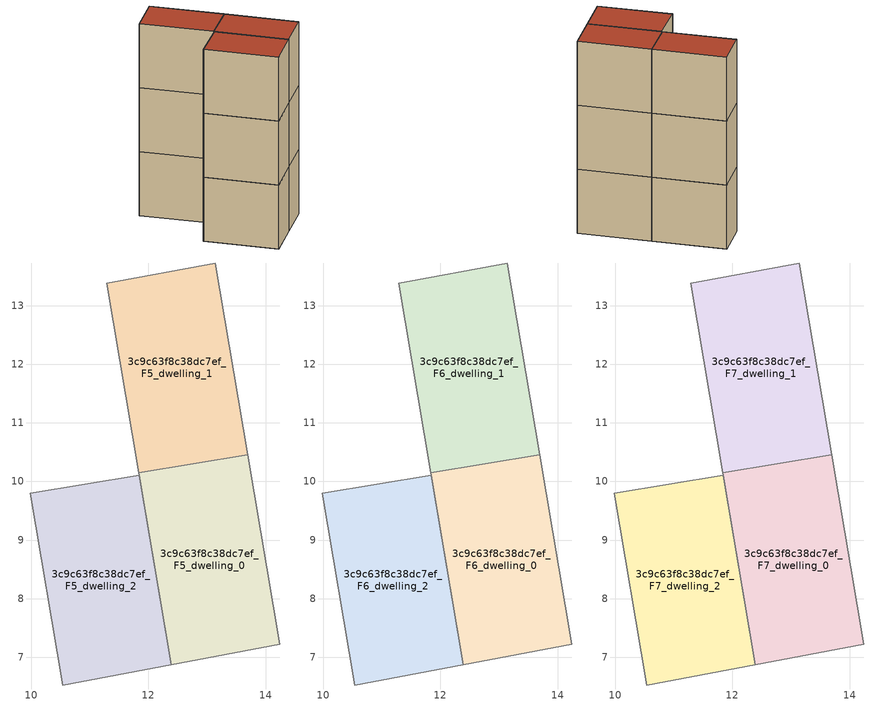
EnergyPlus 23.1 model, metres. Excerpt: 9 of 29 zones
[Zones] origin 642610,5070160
3c9c63f8c38dc7ef_F5_dwelling_0
 floor to 3c9c63f8c38dc7ef_F4_dwelling_0 (EU_floor_Construction): 14.24,7.22 13.69,10.46 11.84,10.15 12.39,6.88 z15
 wall adiabatic (EU_wall_Construction): 13.69,10.46 14.24,7.22 12.39,6.88 11.84,10.15 z15:18
 wall to 3c9c63f8c38dc7ef_F5_dwelling_1 (EU_wall_Construction): 11.84,10.15 13.69,10.46 z15:18
3c9c63f8c38dc7ef_F5_dwelling_1
 floor to 3c9c63f8c38dc7ef_F4_dwelling_1 (EU_floor_Construction): 13.69,10.46 13.14,13.73 11.29,13.38 11.84,10.15 z15
 wall adiabatic (EU_wall_Construction): 11.84,10.15 11.29,13.38 13.14,13.73 13.69,10.46 z15:18
3c9c63f8c38dc7ef_F5_dwelling_2
 floor to 3c9c63f8c38dc7ef_F4_dwelling_2 (EU_floor_Construction): 12.39,6.88 11.84,10.11 9.98,9.8 10.54,6.53 z15
 wall adiabatic (EU_wall_Construction): 12.39,6.88 10.54,6.53 9.98,9.8 11.84,10.11 12.39,6.88 z15:18
3c9c63f8c38dc7ef_F6_dwelling_0
 floor to 3c9c63f8c38dc7ef_F5_dwelling_0 (EU_floor_Construction): 14.24,7.22 13.69,10.46 11.84,10.15 12.39,6.88 z18
 wall adiabatic (EU_wall_Construction): 13.69,10.46 14.24,7.22 12.39,6.88 11.84,10.15 z18:21
 wall to 3c9c63f8c38dc7ef_F6_dwelling_1 (EU_wall_Construction): 11.84,10.15 13.69,10.46 z18:21
3c9c63f8c38dc7ef_F6_dwelling_1
 floor to 3c9c63f8c38dc7ef_F5_dwelling_1 (EU_floor_Construction): 13.69,10.46 13.14,13.73 11.29,13.38 11.84,10.15 z18
 wall adiabatic (EU_wall_Construction): 11.84,10.15 11.29,13.38 13.14,13.73 13.69,10.46 z18:21
3c9c63f8c38dc7ef_F6_dwelling_2
 floor to 3c9c63f8c38dc7ef_F5_dwelling_2 (EU_floor_Construction): 12.39,6.88 11.84,10.11 9.98,9.8 10.54,6.53 z18
 wall adiabatic (EU_wall_Construction): 12.39,6.88 10.54,6.53 9.98,9.8 11.84,10.11 12.39,6.88 z18:21
3c9c63f8c38dc7ef_F7_dwelling_0
 floor to 3c9c63f8c38dc7ef_F6_dwelling_0 (EU_floor_Construction): 14.24,7.22 13.69,10.46 11.84,10.15 12.39,6.88 z21
 wall adiabatic (EU_wall_Construction): 13.69,10.46 14.24,7.22 12.39,6.88 11.84,10.15 z21:24
 wall to 3c9c63f8c38dc7ef_F7_dwelling_1 (EU_wall_Construction): 11.84,10.15 13.69,10.46 z21:24
 roof outside (EU_roof_Construction): 13.69,10.46 14.24,7.22 12.39,6.88 11.84,10.15 z24
3c9c63f8c38dc7ef_F7_dwelling_1
 floor to 3c9c63f8c38dc7ef_F6_dwelling_1 (EU_floor_Construction): 13.69,10.46 13.14,13.73 11.29,13.38 11.84,10.15 z21
 wall adiabatic (EU_wall_Construction): 11.84,10.15 11.29,13.38 13.14,13.73 13.69,10.46 z21:24
 roof outside (EU_roof_Construction): 13.14,13.73 13.69,10.46 11.84,10.15 11.29,13.38 z24
3c9c63f8c38dc7ef_F7_dwelling_2
 floor to 3c9c63f8c38dc7ef_F6_dwelling_2 (EU_floor_Construction): 12.39,6.88 11.84,10.11 9.98,9.8 10.54,6.53 z21
 wall adiabatic (EU_wall_Construction): 12.39,6.88 10.54,6.53 9.98,9.8 11.84,10.11 12.39,6.88 z21:24
 roof outside (EU_roof_Construction): 11.84,10.11 12.39,6.88 10.54,6.53 9.98,9.8 z24
[Building]
EU S2 Campaign: North Axis=0; Terrain=City; Solar Distribution=FullExterior
[Site:Location]
Lyon-Bron: Latitude=45.75; Longitude=5; Time Zone=1; Elevation=198
[SizingPeriod:WeatherFileDays]
AnnualSizingPeriod: Begin Month=1; Begin Day of Month=1; End Month=12; End Day of Month=31; Day of Week for Start Day=Monday; Use Weather File Daylight Saving Period=No; Use Weather File Rain and Snow Indicators=No
[MATERIAL]
EU_InternalMass_Material: Roughness=MediumRough; Thickness=0.1; Conductivity=1; Density=1800; Specific Heat=900; Thermal Absorptance=0.9; Solar Absorptance=0.7; Visible Absorptance=0.7
[MATERIAL:NOMASS] Roughness=MediumRough; Thermal Absorptance=0.9; Solar Absorptance=0.7; Visible Absorptance=0.7
Name | Thermal Resistance
EU_wall_NoMass | 0.776494
EU_roof_NoMass | 0.486893
EU_floor_NoMass | 0.421597
[CONSTRUCTION]
EU_wall_Construction: EU_wall_NoMass
EU_roof_Construction: EU_roof_NoMass
EU_floor_Construction: EU_floor_NoMass
EU_InternalMass_Construction: EU_InternalMass_Material
[ZONE] Type=1; Multiplier=1; Ceiling Height=autocalculate; Floor Area=autocalculate; Part of Total Floor Area=Yes
Name | Volume
3c9c63f8c38dc7ef_F5_dwelling_0; 3c9c63f8c38dc7ef_F6_dwelling_0; 3c9c63f8c38dc7ef_F7_dwelling_0 | 18.6497
3c9c63f8c38dc7ef_F5_dwelling_1; 3c9c63f8c38dc7ef_F6_dwelling_1; 3c9c63f8c38dc7ef_F7_dwelling_1 | 18.6504
3c9c63f8c38dc7ef_F5_dwelling_2; 3c9c63f8c38dc7ef_F6_dwelling_2; 3c9c63f8c38dc7ef_F7_dwelling_2 | 18.6453
[INTERNALMASS] Construction=EU_InternalMass_Construction
Name | Zone or ZoneList | Surface Area
3c9c63f8c38dc7ef_F5_dwelling_0_EU_InternalMass | 3c9c63f8c38dc7ef_F5_dwelling_0 | 8.28597
3c9c63f8c38dc7ef_F5_dwelling_1_EU_InternalMass | 3c9c63f8c38dc7ef_F5_dwelling_1 | 8.28834
3c9c63f8c38dc7ef_F5_dwelling_2_EU_InternalMass | 3c9c63f8c38dc7ef_F5_dwelling_2 | 8.28597
3c9c63f8c38dc7ef_F6_dwelling_0_EU_InternalMass | 3c9c63f8c38dc7ef_F6_dwelling_0 | 8.28597
3c9c63f8c38dc7ef_F6_dwelling_1_EU_InternalMass | 3c9c63f8c38dc7ef_F6_dwelling_1 | 8.28834
3c9c63f8c38dc7ef_F6_dwelling_2_EU_InternalMass | 3c9c63f8c38dc7ef_F6_dwelling_2 | 8.28597
3c9c63f8c38dc7ef_F7_dwelling_0_EU_InternalMass | 3c9c63f8c38dc7ef_F7_dwelling_0 | 8.28597
3c9c63f8c38dc7ef_F7_dwelling_1_EU_InternalMass | 3c9c63f8c38dc7ef_F7_dwelling_1 | 8.28834
3c9c63f8c38dc7ef_F7_dwelling_2_EU_InternalMass | 3c9c63f8c38dc7ef_F7_dwelling_2 | 8.28597
[OTHEREQUIPMENT] Fuel Type=Electricity; Design Level Calculation Method=Watts/Area; Power per Zone Floor Area=1; Fraction Latent=0; Fraction Radiant=0; Fraction Lost=0; Carbon Dioxide Generation Rate=0; EndUse Subcategory=EU_Step8_InternalGains
Name | Zone or ZoneList or Space or SpaceList | Schedule
EU_Step8_InternalGain_3c9c63f8c38dc7ef_F5_dwelling_0_f000 | 3c9c63f8c38dc7ef_F5_dwelling_0 | EU_Step8_GainSchedule_3c9c63f8c38dc7ef_F5_dwelling_0_f000
EU_Step8_InternalGain_3c9c63f8c38dc7ef_F5_dwelling_1_f000 | 3c9c63f8c38dc7ef_F5_dwelling_1 | EU_Step8_GainSchedule_3c9c63f8c38dc7ef_F5_dwelling_1_f000
EU_Step8_InternalGain_3c9c63f8c38dc7ef_F5_dwelling_2_f000 | 3c9c63f8c38dc7ef_F5_dwelling_2 | EU_Step8_GainSchedule_3c9c63f8c38dc7ef_F5_dwelling_2_f000
EU_Step8_InternalGain_3c9c63f8c38dc7ef_F6_dwelling_0_f000 | 3c9c63f8c38dc7ef_F6_dwelling_0 | EU_Step8_GainSchedule_3c9c63f8c38dc7ef_F6_dwelling_0_f000
EU_Step8_InternalGain_3c9c63f8c38dc7ef_F6_dwelling_1_f000 | 3c9c63f8c38dc7ef_F6_dwelling_1 | EU_Step8_GainSchedule_3c9c63f8c38dc7ef_F6_dwelling_1_f000
EU_Step8_InternalGain_3c9c63f8c38dc7ef_F6_dwelling_2_f000 | 3c9c63f8c38dc7ef_F6_dwelling_2 | EU_Step8_GainSchedule_3c9c63f8c38dc7ef_F6_dwelling_2_f000
EU_Step8_InternalGain_3c9c63f8c38dc7ef_F7_dwelling_0_f000 | 3c9c63f8c38dc7ef_F7_dwelling_0 | EU_Step8_GainSchedule_3c9c63f8c38dc7ef_F7_dwelling_0_f000
EU_Step8_InternalGain_3c9c63f8c38dc7ef_F7_dwelling_1_f000 | 3c9c63f8c38dc7ef_F7_dwelling_1 | EU_Step8_GainSchedule_3c9c63f8c38dc7ef_F7_dwelling_1_f000
EU_Step8_InternalGain_3c9c63f8c38dc7ef_F7_dwelling_2_f000 | 3c9c63f8c38dc7ef_F7_dwelling_2 | EU_Step8_GainSchedule_3c9c63f8c38dc7ef_F7_dwelling_2_f000
[ZONEVENTILATION:DESIGNFLOWRATE] Schedule=EU_AlwaysOn; Design Flow Rate Calculation Method=AirChanges/Hour; Air Changes per Hour=0.693814; Ventilation Type=Natural; Fan Pressure Rise=0; Fan Total Efficiency=1; Constant Term Coefficient=1; Temperature Term Coefficient=0; Velocity Term Coefficient=0; Velocity Squared Term Coefficient=0; Minimum Indoor Temperature=-100; Maximum Indoor Temperature=100; Delta Temperature=-100; Minimum Outdoor Temperature=-100; Maximum Outdoor Temperature=100; Maximum Wind Speed=40
Name | Zone or ZoneList or Space or SpaceList
EU_ConstantAir_3c9c63f8c38dc7ef_F5_dwelling_0 | 3c9c63f8c38dc7ef_F5_dwelling_0
EU_ConstantAir_3c9c63f8c38dc7ef_F5_dwelling_1 | 3c9c63f8c38dc7ef_F5_dwelling_1
EU_ConstantAir_3c9c63f8c38dc7ef_F5_dwelling_2 | 3c9c63f8c38dc7ef_F5_dwelling_2
EU_ConstantAir_3c9c63f8c38dc7ef_F6_dwelling_0 | 3c9c63f8c38dc7ef_F6_dwelling_0
EU_ConstantAir_3c9c63f8c38dc7ef_F6_dwelling_1 | 3c9c63f8c38dc7ef_F6_dwelling_1
EU_ConstantAir_3c9c63f8c38dc7ef_F6_dwelling_2 | 3c9c63f8c38dc7ef_F6_dwelling_2
EU_ConstantAir_3c9c63f8c38dc7ef_F7_dwelling_0 | 3c9c63f8c38dc7ef_F7_dwelling_0
EU_ConstantAir_3c9c63f8c38dc7ef_F7_dwelling_1 | 3c9c63f8c38dc7ef_F7_dwelling_1
EU_ConstantAir_3c9c63f8c38dc7ef_F7_dwelling_2 | 3c9c63f8c38dc7ef_F7_dwelling_2
[HVACTEMPLATE:THERMOSTAT] Constant Heating Setpoint=20; Constant Cooling Setpoint=50
EU_HeatOnly_3c9c63f8c38dc7ef_F0_dwelling_1; EU_HeatOnly_3c9c63f8c38dc7ef_F0_dwelling_2; EU_HeatOnly_3c9c63f8c38dc7ef_F0_dwelling_3; EU_HeatOnly_3c9c63f8c38dc7ef_F1_dwelling_0; EU_HeatOnly_3c9c63f8c38dc7ef_F1_dwelling_1; EU_HeatOnly_3c9c63f8c38dc7ef_F1_dwelling_2; EU_HeatOnly_3c9c63f8c38dc7ef_F1_dwelling_3; EU_HeatOnly_3c9c63f8c38dc7ef_F2_dwelling_0; EU_HeatOnly_3c9c63f8c38dc7ef_F2_dwelling_1; EU_HeatOnly_3c9c63f8c38dc7ef_F2_dwelling_2; EU_HeatOnly_3c9c63f8c38dc7ef_F2_dwelling_3; EU_HeatOnly_3c9c63f8c38dc7ef_F3_dwelling_0; EU_HeatOnly_3c9c63f8c38dc7ef_F3_dwelling_1; EU_HeatOnly_3c9c63f8c38dc7ef_F3_dwelling_2; EU_HeatOnly_3c9c63f8c38dc7ef_F3_dwelling_3; EU_HeatOnly_3c9c63f8c38dc7ef_F4_dwelling_0; EU_HeatOnly_3c9c63f8c38dc7ef_F4_dwelling_1; EU_HeatOnly_3c9c63f8c38dc7ef_F4_dwelling_2; EU_HeatOnly_3c9c63f8c38dc7ef_F4_dwelling_3; EU_HeatOnly_3c9c63f8c38dc7ef_F5_dwelling_0; EU_HeatOnly_3c9c63f8c38dc7ef_F5_dwelling_1; EU_HeatOnly_3c9c63f8c38dc7ef_F5_dwelling_2; EU_HeatOnly_3c9c63f8c38dc7ef_F6_dwelling_0; EU_HeatOnly_3c9c63f8c38dc7ef_F6_dwelling_1; EU_HeatOnly_3c9c63f8c38dc7ef_F6_dwelling_2; EU_HeatOnly_3c9c63f8c38dc7ef_F7_dwelling_0; EU_HeatOnly_3c9c63f8c38dc7ef_F7_dwelling_1; EU_HeatOnly_3c9c63f8c38dc7ef_F7_dwelling_2
[HVACTEMPLATE:ZONE:IDEALLOADSAIRSYSTEM] System Availability Schedule=EU_AlwaysOn; Maximum Heating Supply Air Temperature=50; Minimum Cooling Supply Air Temperature=13; Maximum Heating Supply Air Humidity Ratio=0.0156; Minimum Cooling Supply Air Humidity Ratio=0.0077; Heating Limit=NoLimit; Cooling Limit=NoLimit; Heating Availability Schedule=EU_AlwaysOn; Cooling Availability Schedule=EU_CoolingOff; Dehumidification Control Type=ConstantSensibleHeatRatio; Cooling Sensible Heat Ratio=0.7; Dehumidification Setpoint=60; Humidification Control Type=None; Humidification Setpoint=30; Outdoor Air Method=None; Outdoor Air Flow Rate per Person=0.00944; Outdoor Air Flow Rate per Zone Floor Area=0; Outdoor Air Flow Rate per Zone=0; Demand Controlled Ventilation Type=None; Outdoor Air Economizer Type=NoEconomizer; Heat Recovery Type=None; Sensible Heat Recovery Effectiveness=0.7; Latent Heat Recovery Effectiveness=0.65
Name | Template Thermostat
3c9c63f8c38dc7ef_F5_dwelling_0 | EU_HeatOnly_3c9c63f8c38dc7ef_F5_dwelling_0
3c9c63f8c38dc7ef_F5_dwelling_1 | EU_HeatOnly_3c9c63f8c38dc7ef_F5_dwelling_1
3c9c63f8c38dc7ef_F5_dwelling_2 | EU_HeatOnly_3c9c63f8c38dc7ef_F5_dwelling_2
3c9c63f8c38dc7ef_F6_dwelling_0 | EU_HeatOnly_3c9c63f8c38dc7ef_F6_dwelling_0
3c9c63f8c38dc7ef_F6_dwelling_1 | EU_HeatOnly_3c9c63f8c38dc7ef_F6_dwelling_1
3c9c63f8c38dc7ef_F6_dwelling_2 | EU_HeatOnly_3c9c63f8c38dc7ef_F6_dwelling_2
3c9c63f8c38dc7ef_F7_dwelling_0 | EU_HeatOnly_3c9c63f8c38dc7ef_F7_dwelling_0
3c9c63f8c38dc7ef_F7_dwelling_1 | EU_HeatOnly_3c9c63f8c38dc7ef_F7_dwelling_1
3c9c63f8c38dc7ef_F7_dwelling_2 | EU_HeatOnly_3c9c63f8c38dc7ef_F7_dwelling_2
[SIZING:ZONE] Zone Cooling Design Supply Air Temperature Input Method=SupplyAirTemperature; Zone Cooling Design Supply Air Temperature=13; Zone Heating Design Supply Air Temperature Input Method=SupplyAirTemperature; Zone Heating Design Supply Air Temperature=50; Zone Cooling Design Supply Air Humidity Ratio=0.008; Zone Heating Design Supply Air Humidity Ratio=0.008; Cooling Design Air Flow Method=DesignDay; Cooling Design Air Flow Rate=0; Cooling Minimum Air Flow per Zone Floor Area=0.000762; Cooling Minimum Air Flow=0; Cooling Minimum Air Flow Fraction=0.2; Heating Design Air Flow Method=DesignDay; Heating Design Air Flow Rate=0; Heating Maximum Air Flow per Zone Floor Area=0.002032; Heating Maximum Air Flow=0.141576; Heating Maximum Air Flow Fraction=0.3; Account for Dedicated Outdoor Air System=No; Dedicated Outdoor Air System Control Strategy=NeutralSupplyAir; Dedicated Outdoor Air Low Setpoint Temperature for Design=autosize; Dedicated Outdoor Air High Setpoint Temperature for Design=autosize; Zone Load Sizing Method=Sensible Load Only No Latent Load; Zone Latent Cooling Design Supply Air Humidity Ratio Input Method=HumidityRatioDifference; Zone Cooling Design Supply Air Humidity Ratio Difference=0.005; Zone Latent Heating Design Supply Air Humidity Ratio Input Method=HumidityRatioDifference; Zone Humidification Design Supply Air Humidity Ratio Difference=0.005
3c9c63f8c38dc7ef_F5_dwelling_0; 3c9c63f8c38dc7ef_F5_dwelling_1; 3c9c63f8c38dc7ef_F5_dwelling_2; 3c9c63f8c38dc7ef_F6_dwelling_0; 3c9c63f8c38dc7ef_F6_dwelling_1; 3c9c63f8c38dc7ef_F6_dwelling_2; 3c9c63f8c38dc7ef_F7_dwelling_0; 3c9c63f8c38dc7ef_F7_dwelling_1; 3c9c63f8c38dc7ef_F7_dwelling_2
[SCHEDULE:CONSTANT]
Name | Hourly Value
EU_AlwaysOn | 1
EU_CoolingOff | 0
[SCHEDULE:FILE] Column Number=1; Rows to Skip at Top=0; Number of Hours of Data=8760; Column Separator=Comma; Interpolate to Timestep=No; Minutes per Item=60; Adjust Schedule for Daylight Savings=Yes
Name | File
EU_Step8_GainSchedule_3c9c63f8c38dc7ef_F5_dwelling_0_f000 | ../../schedules/3c9c63f8c38dc7ef/3c9c63f8c38dc7ef_F5_dwelling_0_f000_gain.csv
EU_Step8_GainSchedule_3c9c63f8c38dc7ef_F5_dwelling_1_f000 | ../../schedules/3c9c63f8c38dc7ef/3c9c63f8c38dc7ef_F5_dwelling_1_f000_gain.csv
EU_Step8_GainSchedule_3c9c63f8c38dc7ef_F5_dwelling_2_f000 | ../../schedules/3c9c63f8c38dc7ef/3c9c63f8c38dc7ef_F5_dwelling_2_f000_gain.csv
EU_Step8_GainSchedule_3c9c63f8c38dc7ef_F6_dwelling_0_f000 | ../../schedules/3c9c63f8c38dc7ef/3c9c63f8c38dc7ef_F6_dwelling_0_f000_gain.csv
EU_Step8_GainSchedule_3c9c63f8c38dc7ef_F6_dwelling_1_f000 | ../../schedules/3c9c63f8c38dc7ef/3c9c63f8c38dc7ef_F6_dwelling_1_f000_gain.csv
EU_Step8_GainSchedule_3c9c63f8c38dc7ef_F6_dwelling_2_f000 | ../../schedules/3c9c63f8c38dc7ef/3c9c63f8c38dc7ef_F6_dwelling_2_f000_gain.csv
EU_Step8_GainSchedule_3c9c63f8c38dc7ef_F7_dwelling_0_f000 | ../../schedules/3c9c63f8c38dc7ef/3c9c63f8c38dc7ef_F7_dwelling_0_f000_gain.csv
EU_Step8_GainSchedule_3c9c63f8c38dc7ef_F7_dwelling_1_f000 | ../../schedules/3c9c63f8c38dc7ef/3c9c63f8c38dc7ef_F7_dwelling_1_f000_gain.csv
EU_Step8_GainSchedule_3c9c63f8c38dc7ef_F7_dwelling_2_f000 | ../../schedules/3c9c63f8c38dc7ef/3c9c63f8c38dc7ef_F7_dwelling_2_f000_gain.csv
